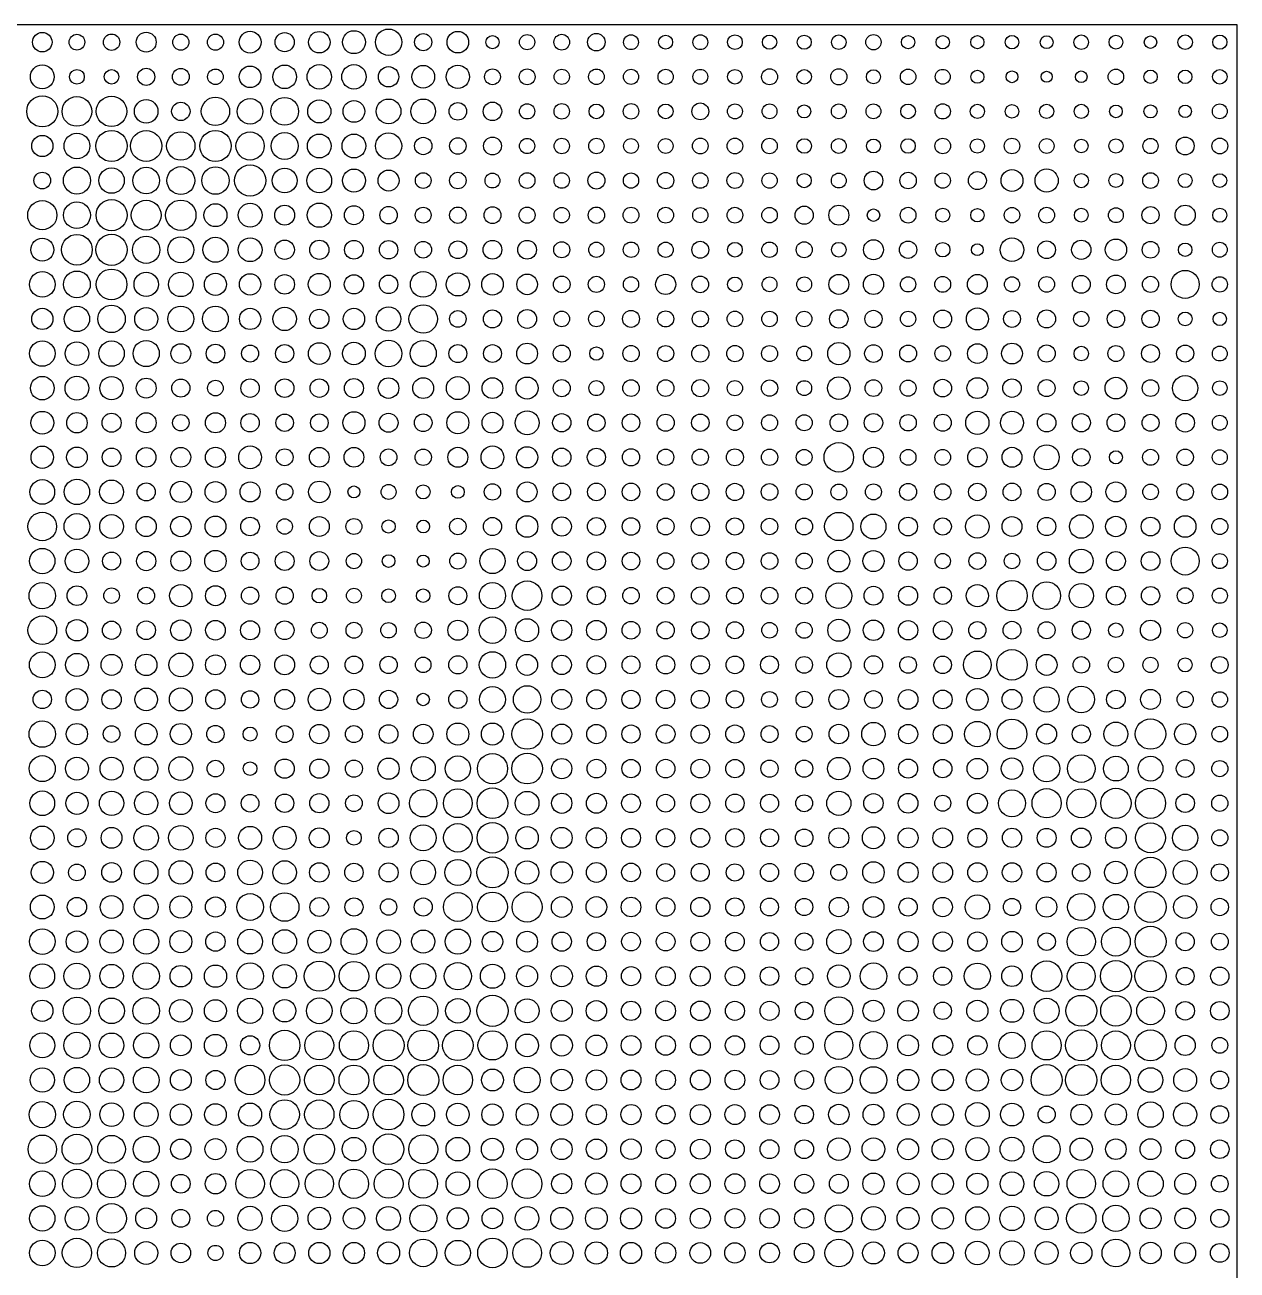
# Model space of a CAD drawing. Header units: millimetres. Extents: x 0 to 15650, y 0 to 8040.
# Drawn here: x 13708 to 15650, y 6044 to 8040 of the extents above; entities that cross this region are included whole.
import ezdxf

# ---------------------------------------------------------------- set-up
doc = ezdxf.new("R2010")
doc.units = ezdxf.units.MM
doc.layers.add('Default', color=7, linetype='Continuous', true_color=0x000000)

msp = doc.modelspace()

# ---------------------------------------------------------------- linework, layer by layer
at = {"layer": 'Default', "color": 0}
msp.add_lwpolyline([(0, 8040), (0, 0), (15650, 0), (15650, 8040)], close=True, dxfattribs=at)
for centre, radius in [((13735.4, 8012.3), 15.6), ((13790.9, 8012.3), 12.6), ((13846.4, 8012.3), 13.1), ((13901.9, 8012.3), 15.9), ((13957.4, 8012.3), 12.9), ((14012.9, 8012.3), 12.9), ((14068.4, 8012.3), 17.5), ((14123.8, 8012.3), 15.3), ((14179.3, 8012.3), 17.2), ((14234.8, 8012.3), 18.4), ((14290.3, 8012.3), 21.1), ((14345.8, 8012.3), 13.8), ((14401.3, 8012.3), 17.3), ((14512.3, 8012.3), 12.2), ((14567.8, 8012.3), 12.6), ((14623.3, 8012.3), 14), ((14678.8, 8012.3), 11.9), ((14734.3, 8012.3), 11.2), ((14789.8, 8012.3), 11.9), ((14845.3, 8012.3), 11.8), ((14900.8, 8012.3), 11.4), ((14956.3, 8012.3), 11.3), ((15011.8, 8012.3), 11.7), ((15067.3, 8012.3), 12.3), ((15400.3, 8012.3), 11.7), ((15566.8, 8012.3), 11.7), ((15622.3, 8012.3), 11.4), ((14456.8, 8012.3), 10.5), ((15122.8, 8012.3), 10.6), ((15178.3, 8012.3), 10.7), ((15233.8, 8012.3), 10.5), ((15289.3, 8012.3), 10.9), ((15344.8, 8012.3), 10.3), ((15455.8, 8012.3), 11), ((15511.3, 8012.3), 10), ((13735.4, 7956.8), 19.1), ((13790.9, 7956.8), 11.8), ((13846.4, 7956.8), 11.6), ((13901.9, 7956.8), 13.8), ((13957.4, 7956.8), 13.4), ((14012.9, 7956.8), 12.5), ((14068.4, 7956.8), 17.3), ((14123.8, 7956.8), 18.9), ((14179.3, 7956.8), 19.6), ((14234.8, 7956.8), 19.6), ((14290.3, 7956.8), 16.3), ((14345.8, 7956.8), 18.3), ((14401.3, 7956.8), 18.6), ((14456.8, 7956.8), 12.6), ((14512.3, 7956.8), 12.7), ((14567.8, 7956.8), 12.2), ((14623.3, 7956.8), 12.5), ((14678.8, 7956.8), 12.1), ((14734.3, 7956.8), 12.2), ((14789.8, 7956.8), 11.9), ((14845.3, 7956.8), 11.7), ((14900.8, 7956.8), 12.8), ((14956.3, 7956.8), 11.6), ((15011.8, 7956.8), 13), ((15067.3, 7956.8), 11.3), ((15122.8, 7956.8), 12.4), ((15178.3, 7956.8), 11.9), ((15233.8, 7956.8), 10.4), ((15289.3, 7956.8), 9.47), ((15344.8, 7956.8), 8.84), ((15400.3, 7956.8), 9.33), ((15455.8, 7956.8), 12.4), ((15511.3, 7956.8), 10.7), ((15566.8, 7956.8), 10.8), ((15622.3, 7956.8), 11.6), ((13735.4, 7901.4), 25), ((13790.9, 7901.4), 23.8), ((13846.4, 7901.4), 24.4), ((14012.9, 7901.4), 22.7), ((13901.9, 7901.4), 18.9), ((13957.4, 7901.4), 14.7), ((14068.4, 7901.4), 20.5), ((14123.8, 7901.4), 22.2), ((14179.3, 7901.4), 18.6), ((14234.8, 7901.4), 17.4), ((14290.3, 7901.4), 19.8), ((14345.8, 7901.4), 19.8), ((14401.3, 7901.4), 14.1), ((14456.8, 7901.4), 14.8), ((14512.3, 7901.4), 12.2), ((14567.8, 7901.4), 12.4), ((14623.3, 7901.4), 11.7), ((14678.8, 7901.4), 12.4), ((14734.3, 7901.4), 11.8), ((14789.8, 7901.4), 13.5), ((14845.3, 7901.4), 12), ((14900.8, 7901.4), 11.9), ((14956.3, 7901.4), 10.5), ((15011.8, 7901.4), 11.9), ((15067.3, 7901.4), 11.9), ((15122.8, 7901.4), 11.8), ((15178.3, 7901.4), 12.2), ((15233.8, 7901.4), 11.3), ((15289.3, 7901.4), 10.9), ((15344.8, 7901.4), 11.3), ((15400.3, 7901.4), 11.4), ((15455.8, 7901.4), 10.2), ((15511.3, 7901.4), 10.5), ((15566.8, 7901.4), 9.96), ((15622.3, 7901.4), 11.9), ((13790.9, 7845.9), 20.6), ((13846.4, 7845.9), 25), ((13901.9, 7845.9), 24.9), ((13957.4, 7845.9), 22.7), ((14012.9, 7845.9), 25), ((14068.4, 7845.9), 22.6), ((14123.8, 7845.9), 21.5), ((14179.3, 7845.9), 19.1), ((14234.8, 7845.9), 19.1), ((14290.3, 7845.9), 21), ((13735.4, 7845.9), 17), ((14345.8, 7845.9), 13.9), ((14401.3, 7845.9), 13.1), ((14456.8, 7845.9), 14.3), ((14512.3, 7845.9), 12.2), ((14567.8, 7845.9), 12.3), ((14623.3, 7845.9), 12.3), ((14678.8, 7845.9), 11.9), ((14734.3, 7845.9), 11.9), ((14789.8, 7845.9), 12.6), ((14845.3, 7845.9), 12.6), ((14900.8, 7845.9), 12.4), ((14956.3, 7845.9), 11.7), ((15011.8, 7845.9), 11.9), ((15067.3, 7845.9), 11.2), ((15122.8, 7845.9), 11.6), ((15178.3, 7845.9), 12.5), ((15233.8, 7845.9), 11.4), ((15289.3, 7845.9), 12.5), ((15344.8, 7845.9), 11.9), ((15400.3, 7845.9), 10.8), ((15455.8, 7845.9), 11.4), ((15511.3, 7845.9), 12.2), ((15566.8, 7845.9), 14.4), ((15622.3, 7845.9), 12.7), ((13790.9, 7790.5), 21.7), ((13846.4, 7790.5), 20.4), ((13901.9, 7790.5), 21.4), ((13957.4, 7790.5), 22.3), ((14012.9, 7790.5), 22), ((14068.4, 7790.5), 25), ((14123.8, 7790.5), 19.8), ((14179.3, 7790.5), 19.8), ((14234.8, 7790.5), 18.4), ((14290.3, 7790.5), 16.8), ((14623.3, 7790.5), 13.6), ((15067.3, 7790.5), 14.9), ((15233.8, 7790.5), 14.4), ((15289.3, 7790.5), 17.5), ((15344.8, 7790.5), 18.6), ((13735.4, 7790.5), 13.4), ((14345.8, 7790.5), 12.6), ((14401.3, 7790.5), 13.2), ((14456.8, 7790.5), 11.9), ((14512.3, 7790.5), 12.6), ((14567.8, 7790.5), 12.4), ((14678.8, 7790.5), 12.2), ((14734.3, 7790.5), 13.1), ((14789.8, 7790.5), 12.4), ((14845.3, 7790.5), 12.7), ((14900.8, 7790.5), 12.2), ((14956.3, 7790.5), 11.4), ((15011.8, 7790.5), 11.9), ((15122.8, 7790.5), 13.2), ((15178.3, 7790.5), 12.3), ((15400.3, 7790.5), 11.4), ((15455.8, 7790.5), 11.2), ((15511.3, 7790.5), 12.6), ((15566.8, 7790.5), 11.3), ((15622.3, 7790.5), 11), ((13735.4, 7735), 23.4), ((13790.9, 7735), 21.5), ((13846.4, 7735), 24.9), ((13901.9, 7735), 23.9), ((13957.4, 7735), 24.3), ((14012.9, 7735), 18.4), ((14068.4, 7735), 19.1), ((14123.8, 7735), 16), ((14179.3, 7735), 19.4), ((14234.8, 7735), 15.2), ((14290.3, 7735), 14), ((14345.8, 7735), 12.7), ((14401.3, 7735), 13.1), ((14456.8, 7735), 13.5), ((14512.3, 7735), 12.9), ((14567.8, 7735), 12.4), ((14623.3, 7735), 13.1), ((14678.8, 7735), 12.7), ((14734.3, 7735), 12.6), ((14789.8, 7735), 12.2), ((14845.3, 7735), 12.6), ((14900.8, 7735), 12.4), ((14956.3, 7735), 14.5), ((15011.8, 7735), 16), ((15067.3, 7735), 10), ((15122.8, 7735), 12.6), ((15178.3, 7735), 11.2), ((15233.8, 7735), 10.7), ((15289.3, 7735), 12.4), ((15344.8, 7735), 12.6), ((15400.3, 7735), 11.1), ((15455.8, 7735), 11.9), ((15511.3, 7735), 13.8), ((15566.8, 7735), 16.1), ((15622.3, 7735), 11.3), ((13790.9, 7679.6), 24.6), ((13846.4, 7679.6), 25), ((13735.4, 7679.6), 18.4), ((13901.9, 7679.6), 21.8), ((13957.4, 7679.6), 20.8), ((14012.9, 7679.6), 20.1), ((14068.4, 7679.6), 19.1), ((14123.8, 7679.6), 15.5), ((14179.3, 7679.6), 15.4), ((14234.8, 7679.6), 15), ((14290.3, 7679.6), 14.8), ((14345.8, 7679.6), 13.3), ((14401.3, 7679.6), 14.2), ((14456.8, 7679.6), 15), ((14512.3, 7679.6), 15), ((14567.8, 7679.6), 12.9), ((14623.3, 7679.6), 12.2), ((14678.8, 7679.6), 12.4), ((14734.3, 7679.6), 12.2), ((14789.8, 7679.6), 13.5), ((14845.3, 7679.6), 11.8), ((14900.8, 7679.6), 12.4), ((14956.3, 7679.6), 12.8), ((15011.8, 7679.6), 11.8), ((15067.3, 7679.6), 16), ((15122.8, 7679.6), 14), ((15178.3, 7679.6), 11.6), ((15233.8, 7679.6), 9.47), ((15289.3, 7679.6), 18.9), ((15344.8, 7679.6), 14.2), ((15400.3, 7679.6), 15.4), ((15455.8, 7679.6), 17.1), ((15511.3, 7679.6), 13.4), ((15566.8, 7679.6), 10.8), ((15622.3, 7679.6), 11.9), ((13735.4, 7624.1), 20.5), ((13790.9, 7624.1), 21.4), ((13846.4, 7624.1), 24.6), ((14345.8, 7624.1), 20.6), ((15566.8, 7624.1), 22.5), ((13901.9, 7624.1), 19.5), ((13957.4, 7624.1), 19.7), ((14012.9, 7624.1), 17.7), ((14068.4, 7624.1), 17.1), ((14123.8, 7624.1), 15.7), ((14179.3, 7624.1), 17.6), ((14234.8, 7624.1), 15.4), ((14290.3, 7624.1), 14.8), ((14401.3, 7624.1), 18.6), ((14456.8, 7624.1), 17.3), ((14512.3, 7624.1), 16.5), ((14567.8, 7624.1), 13.4), ((14623.3, 7624.1), 12.9), ((14678.8, 7624.1), 12.2), ((14734.3, 7624.1), 16.2), ((14789.8, 7624.1), 13.4), ((14845.3, 7624.1), 11.7), ((14900.8, 7624.1), 11.9), ((14956.3, 7624.1), 11.9), ((15011.8, 7624.1), 16), ((15067.3, 7624.1), 16.2), ((15122.8, 7624.1), 12.2), ((15178.3, 7624.1), 12.7), ((15233.8, 7624.1), 15.9), ((15289.3, 7624.1), 12.1), ((15344.8, 7624.1), 12.6), ((15400.3, 7624.1), 14.3), ((15455.8, 7624.1), 15), ((15511.3, 7624.1), 12.9), ((15622.3, 7624.1), 12.3), ((13735.4, 7568.7), 17), ((13790.9, 7568.7), 20.3), ((13846.4, 7568.7), 22), ((13901.9, 7568.7), 18.4), ((13957.4, 7568.7), 20.6), ((14012.9, 7568.7), 20.6), ((14068.4, 7568.7), 17), ((14123.8, 7568.7), 18.8), ((14234.8, 7568.7), 17.1), ((14290.3, 7568.7), 19.5), ((14345.8, 7568.7), 22.8), ((15233.8, 7568.7), 17.6), ((14179.3, 7568.7), 15.5), ((14401.3, 7568.7), 13.3), ((14456.8, 7568.7), 14.5), ((14512.3, 7568.7), 15.1), ((14567.8, 7568.7), 12.6), ((14623.3, 7568.7), 12.6), ((14678.8, 7568.7), 13.6), ((14734.3, 7568.7), 12.9), ((14789.8, 7568.7), 12.9), ((14845.3, 7568.7), 12.6), ((14900.8, 7568.7), 12.4), ((14956.3, 7568.7), 12.4), ((15011.8, 7568.7), 14.8), ((15067.3, 7568.7), 13.8), ((15122.8, 7568.7), 12.2), ((15178.3, 7568.7), 14.3), ((15289.3, 7568.7), 13.5), ((15344.8, 7568.7), 14.4), ((15400.3, 7568.7), 12.2), ((15455.8, 7568.7), 13.9), ((15511.3, 7568.7), 13.9), ((15566.8, 7568.7), 11.1), ((15622.3, 7568.7), 10.7), ((13735.4, 7513.2), 20.4), ((13790.9, 7513.2), 18.9), ((13846.4, 7513.2), 20.4), ((13901.9, 7513.2), 21), ((13957.4, 7513.2), 15.8), ((14012.9, 7513.2), 14.9), ((14068.4, 7513.2), 13.6), ((14123.8, 7513.2), 14.5), ((14179.3, 7513.2), 17.4), ((14234.8, 7513.2), 18.1), ((14290.3, 7513.2), 21.3), ((14345.8, 7513.2), 21), ((14401.3, 7513.2), 14.4), ((14456.8, 7513.2), 14.3), ((14512.3, 7513.2), 16.7), ((14567.8, 7513.2), 13.7), ((14678.8, 7513.2), 13.1), ((14734.3, 7513.2), 12.9), ((14789.8, 7513.2), 13.8), ((14845.3, 7513.2), 13.1), ((14900.8, 7513.2), 12.8), ((14956.3, 7513.2), 11.9), ((15011.8, 7513.2), 17.8), ((15067.3, 7513.2), 14.1), ((15122.8, 7513.2), 13.5), ((15178.3, 7513.2), 12.5), ((15233.8, 7513.2), 15.7), ((15289.3, 7513.2), 16.7), ((15344.8, 7513.2), 13.8), ((15400.3, 7513.2), 11.6), ((15455.8, 7513.2), 12.9), ((15511.3, 7513.2), 14.3), ((15566.8, 7513.2), 13.7), ((15622.3, 7513.2), 11.9), ((14623.3, 7513.2), 10.7), ((13735.4, 7457.8), 18.9), ((13790.9, 7457.8), 19.1), ((13846.4, 7457.8), 18.7), ((13901.9, 7457.8), 15.9), ((13957.4, 7457.8), 14.5), ((14012.9, 7457.8), 12.5), ((14068.4, 7457.8), 14.8), ((14123.8, 7457.8), 14.9), ((14179.3, 7457.8), 14.8), ((14234.8, 7457.8), 15.3), ((14290.3, 7457.8), 16.5), ((14345.8, 7457.8), 16.7), ((14401.3, 7457.8), 18.4), ((14456.8, 7457.8), 16.6), ((14512.3, 7457.8), 17.7), ((14567.8, 7457.8), 13.7), ((14623.3, 7457.8), 12), ((14678.8, 7457.8), 13.3), ((14734.3, 7457.8), 13.3), ((14789.8, 7457.8), 13.7), ((14845.3, 7457.8), 12.2), ((14900.8, 7457.8), 13.1), ((14956.3, 7457.8), 11.9), ((15011.8, 7457.8), 18.2), ((15067.3, 7457.8), 13.3), ((15122.8, 7457.8), 12.9), ((15178.3, 7457.8), 14.1), ((15233.8, 7457.8), 16.7), ((15289.3, 7457.8), 14.8), ((15344.8, 7457.8), 13.6), ((15400.3, 7457.8), 11.7), ((15455.8, 7457.8), 17.4), ((15511.3, 7457.8), 13.3), ((15566.8, 7457.8), 20.2), ((15622.3, 7457.8), 11.8), ((13735.4, 7402.3), 18.3), ((13790.9, 7402.3), 16.4), ((13846.4, 7402.3), 15.3), ((13901.9, 7402.3), 16), ((13957.4, 7402.3), 13.1), ((14012.9, 7402.3), 16.1), ((14068.4, 7402.3), 14.8), ((14123.8, 7402.3), 14), ((14179.3, 7402.3), 14.1), ((14234.8, 7402.3), 17.7), ((14290.3, 7402.3), 15.2), ((14345.8, 7402.3), 14.1), ((14401.3, 7402.3), 17.7), ((14456.8, 7402.3), 16.7), ((14512.3, 7402.3), 19.2), ((14567.8, 7402.3), 14.6), ((14623.3, 7402.3), 13.9), ((14678.8, 7402.3), 14.1), ((14734.3, 7402.3), 13.7), ((14789.8, 7402.3), 14), ((14845.3, 7402.3), 12.6), ((14900.8, 7402.3), 12.8), ((14956.3, 7402.3), 12.9), ((15011.8, 7402.3), 14.1), ((15067.3, 7402.3), 14.8), ((15122.8, 7402.3), 13.2), ((15178.3, 7402.3), 13.7), ((15233.8, 7402.3), 18.6), ((15289.3, 7402.3), 18.4), ((15344.8, 7402.3), 14.8), ((15400.3, 7402.3), 14.6), ((15455.8, 7402.3), 14.2), ((15511.3, 7402.3), 13.6), ((15566.8, 7402.3), 14.9), ((15622.3, 7402.3), 11.9), ((13735.4, 7346.9), 18), ((14068.4, 7346.9), 18.3), ((14456.8, 7346.9), 18.3), ((15011.8, 7346.9), 23.7), ((15344.8, 7346.9), 20.1), ((13790.9, 7346.9), 16.5), ((13846.4, 7346.9), 14.9), ((13901.9, 7346.9), 15.7), ((13957.4, 7346.9), 15.8), ((14012.9, 7346.9), 16.1), ((14123.8, 7346.9), 13.5), ((14179.3, 7346.9), 15.8), ((14234.8, 7346.9), 15.8), ((14290.3, 7346.9), 13.4), ((14345.8, 7346.9), 13.1), ((14401.3, 7346.9), 16), ((14512.3, 7346.9), 17), ((14567.8, 7346.9), 14.7), ((14623.3, 7346.9), 14.5), ((14678.8, 7346.9), 13.8), ((14734.3, 7346.9), 13.1), ((14789.8, 7346.9), 13.1), ((14845.3, 7346.9), 13.6), ((14900.8, 7346.9), 13.1), ((14956.3, 7346.9), 12.6), ((15067.3, 7346.9), 16.1), ((15122.8, 7346.9), 12.6), ((15178.3, 7346.9), 12.6), ((15233.8, 7346.9), 15.5), ((15289.3, 7346.9), 16), ((15400.3, 7346.9), 14), ((15455.8, 7346.9), 10.5), ((15511.3, 7346.9), 12.8), ((15566.8, 7346.9), 13.2), ((15622.3, 7346.9), 12), ((13735.4, 7291.4), 19.8), ((13790.9, 7291.4), 20.4), ((13846.4, 7291.4), 19.1), ((13901.9, 7291.4), 14.5), ((13957.4, 7291.4), 17), ((14012.9, 7291.4), 16.7), ((14068.4, 7291.4), 16.1), ((14179.3, 7291.4), 17.3), ((14512.3, 7291.4), 16), ((14567.8, 7291.4), 14.2), ((14623.3, 7291.4), 14.1), ((14678.8, 7291.4), 14.1), ((14789.8, 7291.4), 13.8), ((14845.3, 7291.4), 13.8), ((15122.8, 7291.4), 13.6), ((15233.8, 7291.4), 14), ((15289.3, 7291.4), 14.2), ((15344.8, 7291.4), 13.7), ((15400.3, 7291.4), 16.4), ((15455.8, 7291.4), 16), ((14123.8, 7291.4), 13.2), ((14234.8, 7291.4), 9.61), ((14290.3, 7291.4), 12), ((14345.8, 7291.4), 11.2), ((14401.3, 7291.4), 10.2), ((14456.8, 7291.4), 13.1), ((14734.3, 7291.4), 13.4), ((14900.8, 7291.4), 13.4), ((14956.3, 7291.4), 12.9), ((15011.8, 7291.4), 12.7), ((15067.3, 7291.4), 12.8), ((15178.3, 7291.4), 13.1), ((15511.3, 7291.4), 12.5), ((15566.8, 7291.4), 13.3), ((15622.3, 7291.4), 12.6), ((13735.4, 7236), 22.9), ((13790.9, 7236), 20.6), ((13846.4, 7236), 19), ((13901.9, 7236), 16.2), ((13957.4, 7236), 16.4), ((14012.9, 7236), 16.7), ((14068.4, 7236), 14.9), ((14123.8, 7236), 12.4), ((14179.3, 7236), 15.9), ((14234.8, 7236), 12.8), ((14290.3, 7236), 10.7), ((14345.8, 7236), 10.2), ((14401.3, 7236), 13.2), ((14456.8, 7236), 14.5), ((14512.3, 7236), 17.2), ((14567.8, 7236), 15.4), ((14623.3, 7236), 14.4), ((14678.8, 7236), 14), ((14734.3, 7236), 13.6), ((14789.8, 7236), 14.6), ((14845.3, 7236), 13.8), ((14900.8, 7236), 13.2), ((14956.3, 7236), 13.5), ((15011.8, 7236), 22.7), ((15067.3, 7236), 20), ((15122.8, 7236), 15), ((15178.3, 7236), 13.8), ((15233.8, 7236), 18.8), ((15289.3, 7236), 15.9), ((15344.8, 7236), 14.6), ((15400.3, 7236), 18.9), ((15455.8, 7236), 16.4), ((15511.3, 7236), 15), ((15566.8, 7236), 17.3), ((15622.3, 7236), 12.9), ((13735.4, 7180.6), 20.3), ((13790.9, 7180.6), 18.9), ((13846.4, 7180.6), 14.4), ((13901.9, 7180.6), 15.4), ((13957.4, 7180.6), 16), ((14012.9, 7180.6), 17.2), ((14068.4, 7180.6), 14.2), ((14123.8, 7180.6), 15.1), ((14179.3, 7180.6), 15.1), ((14234.8, 7180.6), 12.2), ((14290.3, 7180.6), 10.1), ((14345.8, 7180.6), 9.54), ((14401.3, 7180.6), 12.9), ((14456.8, 7180.6), 20.1), ((14512.3, 7180.6), 15.2), ((14567.8, 7180.6), 14.9), ((14623.3, 7180.6), 14.6), ((14678.8, 7180.6), 14.1), ((14734.3, 7180.6), 13.2), ((14789.8, 7180.6), 13.4), ((14845.3, 7180.6), 13.8), ((14900.8, 7180.6), 13.4), ((14956.3, 7180.6), 12.9), ((15011.8, 7180.6), 17.5), ((15067.3, 7180.6), 16.9), ((15122.8, 7180.6), 14.8), ((15178.3, 7180.6), 12.2), ((15233.8, 7180.6), 13.4), ((15289.3, 7180.6), 12.4), ((15344.8, 7180.6), 14.8), ((15400.3, 7180.6), 19.1), ((15455.8, 7180.6), 15.2), ((15511.3, 7180.6), 15), ((15566.8, 7180.6), 22.4), ((15622.3, 7180.6), 12.1), ((13735.4, 7125.1), 21.2), ((14456.8, 7125.1), 21), ((14512.3, 7125.1), 23.7), ((15011.8, 7125.1), 20.6), ((15289.3, 7125.1), 24.4), ((15344.8, 7125.1), 22.2), ((13790.9, 7125.1), 15.7), ((13846.4, 7125.1), 12.5), ((13901.9, 7125.1), 13.4), ((13957.4, 7125.1), 17.9), ((14012.9, 7125.1), 16), ((14068.4, 7125.1), 13.8), ((14123.8, 7125.1), 13.7), ((14179.3, 7125.1), 11.7), ((14234.8, 7125.1), 11.9), ((14290.3, 7125.1), 11), ((14345.8, 7125.1), 10.8), ((14401.3, 7125.1), 14.4), ((14567.8, 7125.1), 15.4), ((14623.3, 7125.1), 14.6), ((14678.8, 7125.1), 13.2), ((14734.3, 7125.1), 13.4), ((14789.8, 7125.1), 14.1), ((14845.3, 7125.1), 13.3), ((14900.8, 7125.1), 13.4), ((14956.3, 7125.1), 13.4), ((15067.3, 7125.1), 15.1), ((15122.8, 7125.1), 15.3), ((15178.3, 7125.1), 13.9), ((15233.8, 7125.1), 17.8), ((15400.3, 7125.1), 19.4), ((15455.8, 7125.1), 15.2), ((15511.3, 7125.1), 14.7), ((15566.8, 7125.1), 12.8), ((15622.3, 7125.1), 12.2), ((13735.4, 7069.7), 23), ((13790.9, 7069.7), 17.2), ((13957.4, 7069.7), 16.5), ((14401.3, 7069.7), 16), ((14456.8, 7069.7), 21.3), ((14512.3, 7069.7), 18.5), ((14567.8, 7069.7), 16.2), ((15011.8, 7069.7), 17.7), ((15067.3, 7069.7), 16.4), ((15511.3, 7069.7), 16.2), ((13846.4, 7069.7), 14.6), ((13901.9, 7069.7), 14.9), ((14012.9, 7069.7), 15.7), ((14068.4, 7069.7), 15.3), ((14123.8, 7069.7), 15), ((14179.3, 7069.7), 12.7), ((14234.8, 7069.7), 12.7), ((14290.3, 7069.7), 12.4), ((14345.8, 7069.7), 13.1), ((14623.3, 7069.7), 15.8), ((14678.8, 7069.7), 14.2), ((14734.3, 7069.7), 13.9), ((14789.8, 7069.7), 14), ((14845.3, 7069.7), 13.6), ((14900.8, 7069.7), 12.5), ((14956.3, 7069.7), 12.9), ((15122.8, 7069.7), 15.5), ((15178.3, 7069.7), 14.9), ((15233.8, 7069.7), 13.8), ((15289.3, 7069.7), 14.3), ((15344.8, 7069.7), 13.6), ((15400.3, 7069.7), 14.6), ((15455.8, 7069.7), 11.7), ((15566.8, 7069.7), 12.2), ((15622.3, 7069.7), 11.7), ((13735.4, 7014.2), 20.7), ((13790.9, 7014.2), 18.4), ((13846.4, 7014.2), 16.9), ((13901.9, 7014.2), 17.2), ((13957.4, 7014.2), 19), ((14012.9, 7014.2), 16), ((14068.4, 7014.2), 15.5), ((14123.8, 7014.2), 16), ((14179.3, 7014.2), 14.4), ((14234.8, 7014.2), 14.1), ((14290.3, 7014.2), 13.9), ((14345.8, 7014.2), 12.4), ((14401.3, 7014.2), 14.6), ((14456.8, 7014.2), 21.1), ((14512.3, 7014.2), 16.8), ((14567.8, 7014.2), 15.5), ((14623.3, 7014.2), 14.8), ((14678.8, 7014.2), 14.3), ((14734.3, 7014.2), 14.6), ((14789.8, 7014.2), 14.6), ((14845.3, 7014.2), 14.1), ((14900.8, 7014.2), 14.3), ((14956.3, 7014.2), 13.3), ((15011.8, 7014.2), 19.4), ((15067.3, 7014.2), 14.6), ((15122.8, 7014.2), 13.4), ((15178.3, 7014.2), 14), ((15233.8, 7014.2), 22.2), ((15289.3, 7014.2), 24.5), ((15344.8, 7014.2), 16.8), ((15400.3, 7014.2), 13.2), ((15455.8, 7014.2), 12.2), ((15511.3, 7014.2), 12.2), ((15622.3, 7014.2), 13.4), ((15566.8, 7014.2), 11.3), ((13735.4, 6958.8), 14.7), ((13790.9, 6958.8), 17.4), ((13846.4, 6958.8), 15.5), ((13901.9, 6958.8), 18.2), ((13957.4, 6958.8), 18.4), ((14012.9, 6958.8), 15.5), ((14068.4, 6958.8), 13.9), ((14123.8, 6958.8), 16), ((14179.3, 6958.8), 17.9), ((14234.8, 6958.8), 16.4), ((14290.3, 6958.8), 14.6), ((14345.8, 6958.8), 10), ((14401.3, 6958.8), 14.5), ((14456.8, 6958.8), 20.7), ((14512.3, 6958.8), 22), ((14567.8, 6958.8), 16), ((14623.3, 6958.8), 15.5), ((14678.8, 6958.8), 14.6), ((14734.3, 6958.8), 14.7), ((14789.8, 6958.8), 14.5), ((14845.3, 6958.8), 13.9), ((14900.8, 6958.8), 12.7), ((14956.3, 6958.8), 13.1), ((15011.8, 6958.8), 15.9), ((15067.3, 6958.8), 14.1), ((15122.8, 6958.8), 15.8), ((15178.3, 6958.8), 15), ((15233.8, 6958.8), 17.3), ((15289.3, 6958.8), 16), ((15344.8, 6958.8), 20.2), ((15400.3, 6958.8), 21.3), ((15455.8, 6958.8), 14.9), ((15511.3, 6958.8), 16), ((15566.8, 6958.8), 13), ((15622.3, 6958.8), 12.4), ((14512.3, 6903.3), 24.4), ((15289.3, 6903.3), 23.9), ((15511.3, 6903.3), 24.4), ((13735.4, 6903.3), 21.2), ((13790.9, 6903.3), 17), ((13846.4, 6903.3), 13.3), ((13901.9, 6903.3), 17.4), ((13957.4, 6903.3), 17), ((14012.9, 6903.3), 13.9), ((14068.4, 6903.3), 11.2), ((14123.8, 6903.3), 13.6), ((14179.3, 6903.3), 15.5), ((14234.8, 6903.3), 13.6), ((14290.3, 6903.3), 15), ((14345.8, 6903.3), 15.7), ((14401.3, 6903.3), 17.7), ((14456.8, 6903.3), 17.7), ((14567.8, 6903.3), 16), ((14623.3, 6903.3), 15.4), ((14678.8, 6903.3), 14.6), ((14734.3, 6903.3), 15), ((14789.8, 6903.3), 14.8), ((14845.3, 6903.3), 14.6), ((14900.8, 6903.3), 13.6), ((14956.3, 6903.3), 12.6), ((15011.8, 6903.3), 15.7), ((15067.3, 6903.3), 18.8), ((15122.8, 6903.3), 15.4), ((15178.3, 6903.3), 15.3), ((15233.8, 6903.3), 20.4), ((15344.8, 6903.3), 16), ((15400.3, 6903.3), 14.6), ((15455.8, 6903.3), 19.2), ((15566.8, 6903.3), 17), ((15622.3, 6903.3), 12.6), ((13735.4, 6847.9), 20.8), ((13790.9, 6847.9), 18.3), ((13846.4, 6847.9), 18.4), ((13901.9, 6847.9), 18.7), ((13957.4, 6847.9), 19.1), ((14345.8, 6847.9), 19.4), ((14401.3, 6847.9), 20.3), ((14456.8, 6847.9), 24.2), ((14512.3, 6847.9), 24.6), ((15011.8, 6847.9), 18), ((15344.8, 6847.9), 21), ((15400.3, 6847.9), 22.1), ((15455.8, 6847.9), 19.8), ((15511.3, 6847.9), 19.9), ((14012.9, 6847.9), 13.3), ((14068.4, 6847.9), 10.9), ((14123.8, 6847.9), 15.4), ((14179.3, 6847.9), 15.4), ((14234.8, 6847.9), 13.7), ((14290.3, 6847.9), 17), ((14567.8, 6847.9), 16.2), ((14623.3, 6847.9), 15), ((14678.8, 6847.9), 14.7), ((14734.3, 6847.9), 14.9), ((14789.8, 6847.9), 15), ((14845.3, 6847.9), 14.7), ((14900.8, 6847.9), 13.8), ((14956.3, 6847.9), 13.7), ((15067.3, 6847.9), 16.6), ((15122.8, 6847.9), 15.3), ((15178.3, 6847.9), 14.7), ((15233.8, 6847.9), 16.5), ((15289.3, 6847.9), 17.3), ((15566.8, 6847.9), 14.2), ((15622.3, 6847.9), 12.9), ((13735.4, 6792.4), 19.8), ((13790.9, 6792.4), 17.8), ((13846.4, 6792.4), 19.5), ((13901.9, 6792.4), 18.6), ((13957.4, 6792.4), 18.2), ((14012.9, 6792.4), 15.2), ((14068.4, 6792.4), 14.1), ((14123.8, 6792.4), 14.7), ((14179.3, 6792.4), 15.4), ((14290.3, 6792.4), 16.6), ((14345.8, 6792.4), 22), ((14401.3, 6792.4), 23.1), ((14456.8, 6792.4), 24.6), ((14512.3, 6792.4), 19), ((14567.8, 6792.4), 16.2), ((14623.3, 6792.4), 16), ((14678.8, 6792.4), 15), ((14734.3, 6792.4), 14.3), ((14789.8, 6792.4), 15.1), ((14845.3, 6792.4), 14.7), ((14900.8, 6792.4), 14.4), ((15011.8, 6792.4), 19.4), ((15067.3, 6792.4), 15.5), ((15122.8, 6792.4), 15.8), ((15233.8, 6792.4), 16), ((15289.3, 6792.4), 21.6), ((15344.8, 6792.4), 23.4), ((15400.3, 6792.4), 23.2), ((15455.8, 6792.4), 24.2), ((15511.3, 6792.4), 24.2), ((15566.8, 6792.4), 14.8), ((14234.8, 6792.4), 13.4), ((14956.3, 6792.4), 13.5), ((15178.3, 6792.4), 12.8), ((15622.3, 6792.4), 13), ((13735.4, 6737), 18.9), ((13790.9, 6737), 14.6), ((13846.4, 6737), 16.7), ((13901.9, 6737), 19.6), ((13957.4, 6737), 19.8), ((14012.9, 6737), 15.3), ((14068.4, 6737), 18.4), ((14123.8, 6737), 18.5), ((14179.3, 6737), 16), ((14234.8, 6737), 11.8), ((14290.3, 6737), 15.5), ((14345.8, 6737), 20.8), ((14401.3, 6737), 22.8), ((14456.8, 6737), 24.6), ((14512.3, 6737), 17.9), ((14567.8, 6737), 16.7), ((14623.3, 6737), 16.2), ((14678.8, 6737), 15.2), ((14734.3, 6737), 14.7), ((14789.8, 6737), 15.1), ((14845.3, 6737), 14.8), ((14900.8, 6737), 14.4), ((14956.3, 6737), 14.1), ((15011.8, 6737), 16), ((15067.3, 6737), 17.7), ((15122.8, 6737), 16), ((15178.3, 6737), 15.8), ((15233.8, 6737), 15.2), ((15289.3, 6737), 15.4), ((15344.8, 6737), 15.2), ((15400.3, 6737), 15.7), ((15455.8, 6737), 16.7), ((15511.3, 6737), 23.9), ((15566.8, 6737), 20.1), ((15622.3, 6737), 12.9), ((14456.8, 6681.5), 24.9), ((13735.4, 6681.5), 17.7), ((13790.9, 6681.5), 13.4), ((13846.4, 6681.5), 15.8), ((13901.9, 6681.5), 18.9), ((13957.4, 6681.5), 18.8), ((14012.9, 6681.5), 15), ((14068.4, 6681.5), 19.8), ((14123.8, 6681.5), 18.8), ((14179.3, 6681.5), 15.6), ((14234.8, 6681.5), 14.8), ((14290.3, 6681.5), 15.3), ((14345.8, 6681.5), 19.8), ((14401.3, 6681.5), 20.9), ((14512.3, 6681.5), 18.7), ((14567.8, 6681.5), 17.1), ((14623.3, 6681.5), 15.9), ((14678.8, 6681.5), 15), ((14734.3, 6681.5), 14.3), ((14789.8, 6681.5), 14.5), ((14845.3, 6681.5), 13.8), ((14900.8, 6681.5), 14.6), ((14956.3, 6681.5), 14.7), ((15011.8, 6681.5), 12.8), ((15067.3, 6681.5), 17.2), ((15122.8, 6681.5), 16.1), ((15178.3, 6681.5), 15.9), ((15233.8, 6681.5), 15.5), ((15289.3, 6681.5), 15.5), ((15344.8, 6681.5), 15.3), ((15400.3, 6681.5), 14.1), ((15455.8, 6681.5), 18.1), ((15511.3, 6681.5), 24.4), ((15566.8, 6681.5), 19.1), ((15622.3, 6681.5), 13.8), ((14068.4, 6626.1), 21.4), ((14123.8, 6626.1), 22.9), ((14401.3, 6626.1), 23), ((14456.8, 6626.1), 23.9), ((14512.3, 6626.1), 24.1), ((15400.3, 6626.1), 21.8), ((15455.8, 6626.1), 20.3), ((15511.3, 6626.1), 24.9), ((13735.4, 6626.1), 19.1), ((13790.9, 6626.1), 15.4), ((13846.4, 6626.1), 18.2), ((13901.9, 6626.1), 19.1), ((13957.4, 6626.1), 17.7), ((14012.9, 6626.1), 16.1), ((14179.3, 6626.1), 15.1), ((14234.8, 6626.1), 14.6), ((14290.3, 6626.1), 13.1), ((14345.8, 6626.1), 14.5), ((14567.8, 6626.1), 16.6), ((14623.3, 6626.1), 16.6), ((14678.8, 6626.1), 15.7), ((14734.3, 6626.1), 14.9), ((14789.8, 6626.1), 15.4), ((14845.3, 6626.1), 14.6), ((14900.8, 6626.1), 14.3), ((14956.3, 6626.1), 13.8), ((15011.8, 6626.1), 15.5), ((15067.3, 6626.1), 16.7), ((15122.8, 6626.1), 14.6), ((15178.3, 6626.1), 15.5), ((15233.8, 6626.1), 19.6), ((15289.3, 6626.1), 13.7), ((15344.8, 6626.1), 16.3), ((15566.8, 6626.1), 18.5), ((15622.3, 6626.1), 13.9), ((13735.4, 6570.6), 20.5), ((13790.9, 6570.6), 17.3), ((13846.4, 6570.6), 18.6), ((13901.9, 6570.6), 20), ((13957.4, 6570.6), 17.7), ((14068.4, 6570.6), 19.8), ((14123.8, 6570.6), 19.1), ((14179.3, 6570.6), 18.4), ((14234.8, 6570.6), 20.7), ((14290.3, 6570.6), 18.9), ((14345.8, 6570.6), 18.6), ((14401.3, 6570.6), 20.2), ((14456.8, 6570.6), 16.4), ((14512.3, 6570.6), 16.7), ((15011.8, 6570.6), 19.4), ((15122.8, 6570.6), 16.1), ((15289.3, 6570.6), 16.5), ((15400.3, 6570.6), 22.7), ((15455.8, 6570.6), 23.1), ((15511.3, 6570.6), 24.8), ((14012.9, 6570.6), 15.5), ((14567.8, 6570.6), 15.4), ((14623.3, 6570.6), 14.6), ((14678.8, 6570.6), 15), ((14734.3, 6570.6), 15), ((14789.8, 6570.6), 15), ((14845.3, 6570.6), 15), ((14900.8, 6570.6), 14.6), ((14956.3, 6570.6), 14), ((15067.3, 6570.6), 15.8), ((15178.3, 6570.6), 15.5), ((15233.8, 6570.6), 15.5), ((15344.8, 6570.6), 14), ((15566.8, 6570.6), 14.6), ((15622.3, 6570.6), 13.5), ((13735.4, 6515.2), 19.8), ((13790.9, 6515.2), 20.8), ((13846.4, 6515.2), 18.9), ((13901.9, 6515.2), 21.3), ((13957.4, 6515.2), 17.2), ((14012.9, 6515.2), 17.8), ((14068.4, 6515.2), 21.3), ((14123.8, 6515.2), 18.8), ((14179.3, 6515.2), 24.2), ((14234.8, 6515.2), 23.7), ((14290.3, 6515.2), 19.6), ((14345.8, 6515.2), 20.1), ((14401.3, 6515.2), 21.7), ((14456.8, 6515.2), 19.4), ((14512.3, 6515.2), 16.9), ((14567.8, 6515.2), 17), ((14623.3, 6515.2), 16.2), ((14678.8, 6515.2), 15.3), ((14734.3, 6515.2), 15.5), ((14789.8, 6515.2), 16), ((14845.3, 6515.2), 15.4), ((14900.8, 6515.2), 14.9), ((14956.3, 6515.2), 13.9), ((15011.8, 6515.2), 18), ((15067.3, 6515.2), 21.3), ((15122.8, 6515.2), 14.5), ((15178.3, 6515.2), 14.6), ((15233.8, 6515.2), 21), ((15289.3, 6515.2), 16.5), ((15344.8, 6515.2), 24.4), ((15400.3, 6515.2), 22.4), ((15455.8, 6515.2), 24.9), ((15511.3, 6515.2), 24.9), ((15566.8, 6515.2), 14.2), ((15622.3, 6515.2), 14.7), ((13735.4, 6459.7), 17.1), ((13790.9, 6459.7), 21.9), ((13846.4, 6459.7), 20.5), ((13901.9, 6459.7), 21.4), ((13957.4, 6459.7), 18.2), ((14012.9, 6459.7), 17.7), ((14068.4, 6459.7), 20.1), ((14123.8, 6459.7), 17.9), ((14179.3, 6459.7), 20.6), ((14234.8, 6459.7), 20.8), ((14290.3, 6459.7), 21.4), ((14345.8, 6459.7), 23.5), ((14401.3, 6459.7), 19.6), ((14456.8, 6459.7), 24.9), ((14512.3, 6459.7), 19.2), ((14567.8, 6459.7), 16.9), ((14623.3, 6459.7), 16.4), ((14678.8, 6459.7), 15.4), ((14734.3, 6459.7), 15.8), ((14789.8, 6459.7), 15.7), ((14845.3, 6459.7), 15.3), ((14900.8, 6459.7), 15.3), ((14956.3, 6459.7), 14.3), ((15011.8, 6459.7), 22.4), ((15067.3, 6459.7), 17), ((15122.8, 6459.7), 16.6), ((15178.3, 6459.7), 13.9), ((15233.8, 6459.7), 17), ((15289.3, 6459.7), 18.4), ((15344.8, 6459.7), 20.1), ((15400.3, 6459.7), 24.8), ((15455.8, 6459.7), 24.4), ((15511.3, 6459.7), 22.2), ((15566.8, 6459.7), 14.8), ((15622.3, 6459.7), 14.9), ((14123.8, 6404.3), 24.4), ((14179.3, 6404.3), 23.2), ((14234.8, 6404.3), 23.4), ((14290.3, 6404.3), 24.8), ((14345.8, 6404.3), 24.6), ((14401.3, 6404.3), 24.4), ((14456.8, 6404.3), 23.4), ((15344.8, 6404.3), 23.4), ((15400.3, 6404.3), 25), ((15455.8, 6404.3), 23.2), ((15511.3, 6404.3), 24.9), ((13735.4, 6404.3), 20), ((13790.9, 6404.3), 21.1), ((13846.4, 6404.3), 19.8), ((13901.9, 6404.3), 20.2), ((13957.4, 6404.3), 16.7), ((14012.9, 6404.3), 17.7), ((14068.4, 6404.3), 15.4), ((14512.3, 6404.3), 18.2), ((14567.8, 6404.3), 17.1), ((14623.3, 6404.3), 16.6), ((14678.8, 6404.3), 15.8), ((14734.3, 6404.3), 15.8), ((14789.8, 6404.3), 15.9), ((14845.3, 6404.3), 15.5), ((14900.8, 6404.3), 15), ((14956.3, 6404.3), 14.6), ((15011.8, 6404.3), 22.5), ((15067.3, 6404.3), 22), ((15122.8, 6404.3), 16.7), ((15178.3, 6404.3), 16), ((15233.8, 6404.3), 15.5), ((15289.3, 6404.3), 21), ((15566.8, 6404.3), 16.2), ((15622.3, 6404.3), 12.7), ((13735.4, 6348.8), 19.4), ((13790.9, 6348.8), 20.3), ((13846.4, 6348.8), 19.5), ((13901.9, 6348.8), 20.6), ((14068.4, 6348.8), 23.7), ((14123.8, 6348.8), 24.1), ((14179.3, 6348.8), 23.6), ((14234.8, 6348.8), 23.9), ((14290.3, 6348.8), 23.8), ((14345.8, 6348.8), 24.8), ((14401.3, 6348.8), 23.6), ((14512.3, 6348.8), 20.7), ((15011.8, 6348.8), 21.7), ((15067.3, 6348.8), 21.3), ((15344.8, 6348.8), 24.9), ((15400.3, 6348.8), 25), ((15455.8, 6348.8), 23.6), ((15511.3, 6348.8), 19.7), ((15566.8, 6348.8), 18.4), ((13957.4, 6348.8), 16.7), ((14012.9, 6348.8), 15.3), ((14456.8, 6348.8), 17.6), ((14567.8, 6348.8), 17.2), ((14623.3, 6348.8), 16.3), ((14678.8, 6348.8), 16), ((14734.3, 6348.8), 15.7), ((14789.8, 6348.8), 15.9), ((14845.3, 6348.8), 15.8), ((14900.8, 6348.8), 15), ((14956.3, 6348.8), 15), ((15122.8, 6348.8), 17), ((15178.3, 6348.8), 17), ((15233.8, 6348.8), 17.8), ((15289.3, 6348.8), 17.2), ((15622.3, 6348.8), 14.2), ((13735.4, 6293.4), 21), ((13790.9, 6293.4), 21.3), ((13846.4, 6293.4), 18.9), ((13901.9, 6293.4), 19), ((13957.4, 6293.4), 17.1), ((14012.9, 6293.4), 17.3), ((14068.4, 6293.4), 18.4), ((14123.8, 6293.4), 23.7), ((14179.3, 6293.4), 23.5), ((14234.8, 6293.4), 22.6), ((14290.3, 6293.4), 24.6), ((14345.8, 6293.4), 18.3), ((14401.3, 6293.4), 18.1), ((14456.8, 6293.4), 17.1), ((14512.3, 6293.4), 17.6), ((14567.8, 6293.4), 17.3), ((14623.3, 6293.4), 16.2), ((14678.8, 6293.4), 16.2), ((14734.3, 6293.4), 15), ((14789.8, 6293.4), 16.2), ((14845.3, 6293.4), 16), ((14900.8, 6293.4), 15.8), ((14956.3, 6293.4), 14.8), ((15011.8, 6293.4), 16.5), ((15067.3, 6293.4), 16.7), ((15122.8, 6293.4), 17.5), ((15178.3, 6293.4), 17.2), ((15233.8, 6293.4), 19.1), ((15289.3, 6293.4), 18.2), ((15344.8, 6293.4), 13.7), ((15400.3, 6293.4), 16.7), ((15455.8, 6293.4), 17), ((15511.3, 6293.4), 20.4), ((15566.8, 6293.4), 18.6), ((15622.3, 6293.4), 14.2), ((13735.4, 6237.9), 22.7), ((13790.9, 6237.9), 23.9), ((13846.4, 6237.9), 22.2), ((13901.9, 6237.9), 21), ((13957.4, 6237.9), 16.3), ((14012.9, 6237.9), 16.9), ((14068.4, 6237.9), 20.6), ((14123.8, 6237.9), 21.8), ((14179.3, 6237.9), 24.2), ((14234.8, 6237.9), 18.9), ((14290.3, 6237.9), 24.4), ((14345.8, 6237.9), 23.2), ((14401.3, 6237.9), 18.9), ((14456.8, 6237.9), 17.7), ((14512.3, 6237.9), 16.8), ((14567.8, 6237.9), 16.7), ((14623.3, 6237.9), 16.3), ((14678.8, 6237.9), 16.4), ((14734.3, 6237.9), 15), ((14789.8, 6237.9), 15.9), ((14845.3, 6237.9), 15), ((14900.8, 6237.9), 15.1), ((14956.3, 6237.9), 15), ((15011.8, 6237.9), 18), ((15067.3, 6237.9), 18.3), ((15122.8, 6237.9), 16.8), ((15178.3, 6237.9), 17.1), ((15233.8, 6237.9), 18.5), ((15289.3, 6237.9), 19.1), ((15344.8, 6237.9), 21.6), ((15400.3, 6237.9), 17.9), ((15455.8, 6237.9), 16.5), ((15511.3, 6237.9), 16.7), ((15566.8, 6237.9), 15), ((15622.3, 6237.9), 14.8), ((13735.4, 6182.5), 20.5), ((13790.9, 6182.5), 23.2), ((13846.4, 6182.5), 22.5), ((13901.9, 6182.5), 20.1), ((13957.4, 6182.5), 15), ((14012.9, 6182.5), 16.4), ((14068.4, 6182.5), 23), ((14123.8, 6182.5), 22.6), ((14179.3, 6182.5), 22.7), ((14234.8, 6182.5), 23.5), ((14290.3, 6182.5), 23.2), ((14345.8, 6182.5), 23), ((14401.3, 6182.5), 18.9), ((14456.8, 6182.5), 23.7), ((14512.3, 6182.5), 23.7), ((14567.8, 6182.5), 16.2), ((14623.3, 6182.5), 17.3), ((14678.8, 6182.5), 15.9), ((14734.3, 6182.5), 15.9), ((14789.8, 6182.5), 16), ((14845.3, 6182.5), 16), ((14900.8, 6182.5), 15.8), ((14956.3, 6182.5), 15.2), ((15011.8, 6182.5), 15.2), ((15067.3, 6182.5), 17.1), ((15122.8, 6182.5), 17.5), ((15178.3, 6182.5), 17), ((15233.8, 6182.5), 17), ((15289.3, 6182.5), 19), ((15344.8, 6182.5), 19.6), ((15400.3, 6182.5), 22.8), ((15455.8, 6182.5), 20.6), ((15511.3, 6182.5), 20.4), ((15566.8, 6182.5), 16.8), ((15622.3, 6182.5), 13.4), ((13735.4, 6127), 20.3), ((13846.4, 6127), 23.8), ((14123.8, 6127), 21), ((14345.8, 6127), 21.6), ((15011.8, 6127), 21.8), ((15400.3, 6127), 23.6), ((15455.8, 6127), 21.1), ((13790.9, 6127), 18.9), ((13901.9, 6127), 16.7), ((13957.4, 6127), 14.3), ((14012.9, 6127), 12.9), ((14068.4, 6127), 19.4), ((14179.3, 6127), 18), ((14234.8, 6127), 17.2), ((14290.3, 6127), 19.1), ((14401.3, 6127), 17), ((14456.8, 6127), 16.6), ((14512.3, 6127), 18.9), ((14567.8, 6127), 17.7), ((14623.3, 6127), 17.5), ((14678.8, 6127), 16.9), ((14734.3, 6127), 15.8), ((14789.8, 6127), 16.2), ((14845.3, 6127), 15.7), ((14900.8, 6127), 15.6), ((14956.3, 6127), 15.5), ((15067.3, 6127), 18.9), ((15122.8, 6127), 17.7), ((15178.3, 6127), 17.1), ((15233.8, 6127), 18.7), ((15289.3, 6127), 19.6), ((15344.8, 6127), 18.3), ((15511.3, 6127), 16.8), ((15566.8, 6127), 16.5), ((15622.3, 6127), 14.5), ((13735.4, 6071.6), 20.4), ((13790.9, 6071.6), 23.5), ((13846.4, 6071.6), 22.5), ((13901.9, 6071.6), 18.4), ((14068.4, 6071.6), 17), ((14123.8, 6071.6), 16.8), ((14179.3, 6071.6), 17), ((14234.8, 6071.6), 17), ((14290.3, 6071.6), 17.7), ((14345.8, 6071.6), 22), ((14401.3, 6071.6), 20.2), ((14456.8, 6071.6), 23.7), ((14512.3, 6071.6), 23), ((14567.8, 6071.6), 18.4), ((14623.3, 6071.6), 17.9), ((14678.8, 6071.6), 17), ((14734.3, 6071.6), 16.3), ((14789.8, 6071.6), 16.5), ((14845.3, 6071.6), 16.3), ((15011.8, 6071.6), 22.2), ((15067.3, 6071.6), 17.6), ((15122.8, 6071.6), 16), ((15178.3, 6071.6), 17), ((15233.8, 6071.6), 18.8), ((15289.3, 6071.6), 19.5), ((15344.8, 6071.6), 18.4), ((15400.3, 6071.6), 17.2), ((15455.8, 6071.6), 22.2), ((15511.3, 6071.6), 17.2), ((15566.8, 6071.6), 16.8), ((13957.4, 6071.6), 15.6), ((14012.9, 6071.6), 12.2), ((14900.8, 6071.6), 15.8), ((14956.3, 6071.6), 15.7), ((15622.3, 6071.6), 15)]:
    msp.add_circle(centre, radius, dxfattribs=at)

doc.saveas('drawing.dxf')
